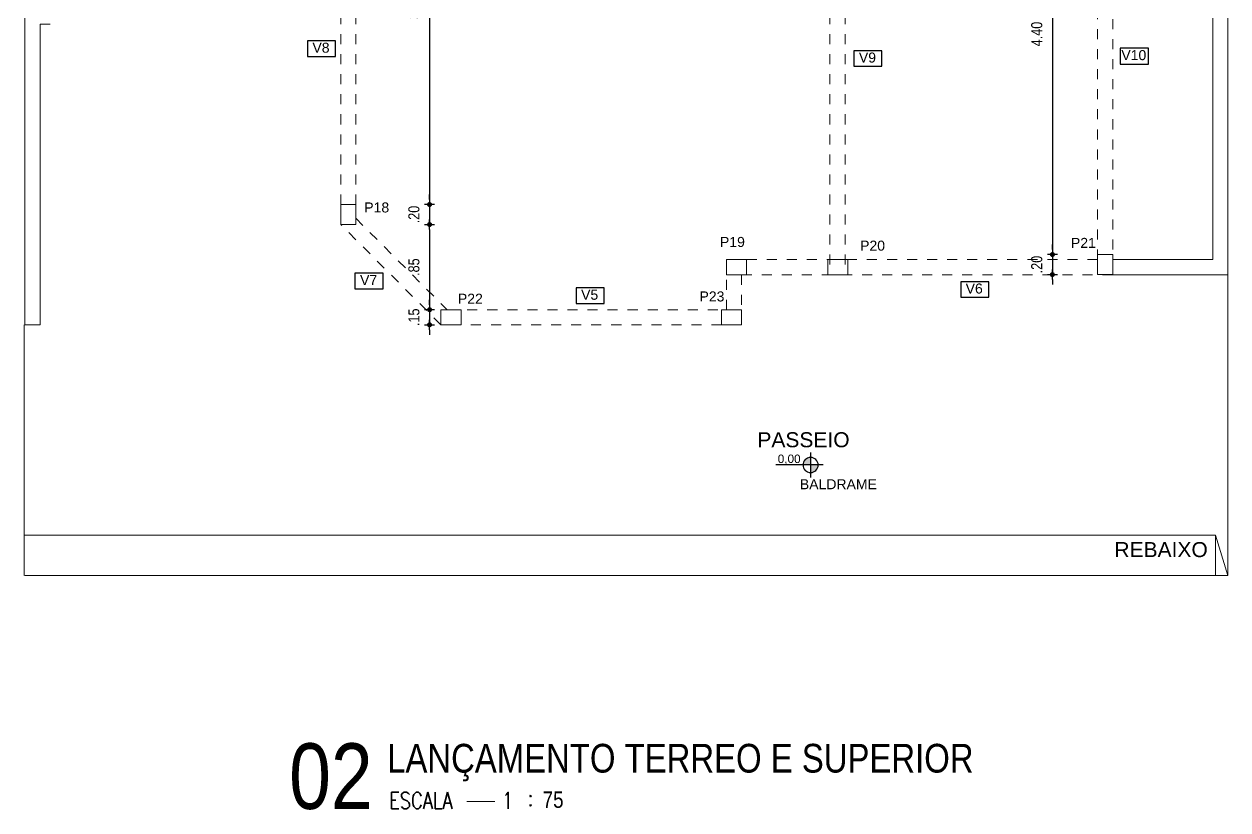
# Model space of a CAD drawing. Header units: millimetres. Extents: x 3212 to 6878, y 1640 to 3386.
# Drawn here: x 3269.47 to 3281.48, y 1698.21 to 1706.05 of the extents above; entities that cross this region are included whole.
import ezdxf
from ezdxf.enums import TextEntityAlignment as Align

# ---------------------------------------------------------------- set-up
doc = ezdxf.new("R2010")
doc.units = ezdxf.units.MM
doc.header["$LTSCALE"] = 0.8
doc.linetypes.add('HIDDEN2', pattern=[0.1875, 0.125, -0.0625])
for name, color, linetype in [('0-L. PISO', 4, 'Continuous'), ('A-PEN-W', 7, 'Continuous'), ('A-PEN-Y', 2, 'Continuous'), ('COTA', 2, 'Continuous'), ('E-TXT-G', 3, 'Continuous'), ('E-TXT-Y', 2, 'Continuous'), ('NIVEIS', 1, 'Continuous')]:
    doc.layers.add(name, color=color, linetype=linetype)
for name, color, linetype, lineweight in [('Arquitetura', 8, 'Continuous', 9), ('COTAS', 53, 'Continuous', 9), ('E-TXT-W', 7, 'Continuous', 20), ('pilares', 1, 'Continuous', 9), ('vigas', 7, 'HIDDEN2', 9)]:
    doc.layers.add(name, color=color, linetype=linetype, lineweight=lineweight)
doc.styles.add('CARIMBO_DADOS', font='arial.ttf', dxfattribs={"height": 0.1})
doc.styles.add('F2', font='ARIALN.TTF')
doc.styles.add('REG140', font='romans.shx', dxfattribs={"width": 0.8, "height": 0.35})
doc.styles.add('REG80', font='romans.shx', dxfattribs={"width": 0.8, "height": 0.1})
doc.styles.add('SANSSERIF2', font='sanssb__.ttf', dxfattribs={"width": 0.8})
doc.styles.add('T20', font='PORT2', dxfattribs={"height": 0.2})
doc.styles.add('TEXT', font='arial.ttf')
doc.dimstyles.new('ARQUITETURA', dxfattribs={"dimtxt": 0.11, "dimasz": 0.05, "dimexe": 0.1, "dimexo": 0, "dimgap": 0.1, "dimtad": 1, "dimzin": 5, "dimdsep": 46, "dimtxsty": 'F2', "dimblk": 'COTA', "dimcen": 0, "dimse1": 1, "dimse2": 1, "dimadec": 0, "dimazin": 0, "dimtfac": 2, "dimtix": 1, "dimtmove": 2, "dimatfit": 3, "dimldrblk": 'COTA', "dimfxl": 0, "dimtolj": 1, "dimtzin": 5, "dimarcsym": 0})

# ---------------------------------------------------------------- blocks, each defined once
blk = doc.blocks.new('IND_DES')
at = {"layer": 'E-TXT-W'}
blk.add_line((0.0269, -0.2428), (0.1984, -0.2428), dxfattribs=at)
at = {"layer": 'E-TXT-G', "style": 'REG80', "width": 0.8}
for s, p in [('ESCALA', (-0.4463, -0.2864)), ('1', (0.2426, -0.2864)), (':', (0.3988, -0.2706))]:
    blk.add_text(s, height=0.1, dxfattribs=at).set_placement(p)
blk.add_attdef('ESCALA', (0.4897, -0.2812), '', height=0.1, dxfattribs=at)
at = {"layer": 'E-TXT-W', "style": 'SANSSERIF2', "width": 0.6}
blk.add_attdef('00', text='', height=0.4, dxfattribs=at).set_placement((-0.7083, -0.2881), align=Align.CENTER)
at = {"layer": 'E-TXT-Y', "style": 'REG140', "width": 0.8}
for tag, p in [('PROJETO', (-0.4563, 0.1829)), ('DESENHO', (-0.4582, -0.0658))]:
    blk.add_attdef(tag, p, '', height=0.175, dxfattribs=at)
blk = doc.blocks.new('cotas')
at = {"layer": 'A-PEN-Y'}
h = blk.add_hatch(color=256, dxfattribs=at)
h.paths.add_polyline_path([(0.135, 0, 0.414214), (0, 0.135), (0, 0)])
h.paths.add_polyline_path([(0, 0), (-0.135, 0, 0.414214), (0, -0.135)])
at = {"layer": 'A-PEN-W'}
for p, q in [((0, 0.223), (0, -0.223)), ((-0.223, 0), (0.621, 0))]:
    blk.add_line(p, q, dxfattribs=at)
blk.add_circle((0, 0), 0.135, dxfattribs=at)
at = {"layer": 'A-PEN-W', "style": 'T20'}
blk.add_attdef('COTA', (0.167, 0.038), '', height=0.15, dxfattribs=at)
blk = doc.blocks.new('COTA')
at = {"layer": 'COTA'}
for p, q in [((-1, 0), (1, 0)), ((0, 1), (0, -1))]:
    blk.add_line(p, q, dxfattribs=at)
at = {"layer": 'COTA', "const_width": 0.5}
blk.add_lwpolyline([(-0.25, 0, 1), (0.25, 0, 1)], format="xyb", close=True, dxfattribs=at)
blk = doc.blocks.new('*D527')
at = {"layer": 'COTAS', "color": 0, "lineweight": -2, "transparency": 16777216}
blk.add_line((3273.515, 1708.154), (3273.515, 1704.304), dxfattribs=at)
at = {"layer": 'Defpoints', "color": 0, "transparency": 16777216}
for p in [(3272.779, 1708.204), (3272.779, 1704.254), (3273.515, 1704.254)]:
    blk.add_point(p, dxfattribs=at)
at = {"layer": 'COTAS', "color": 0, "lineweight": -2, "transparency": 16777216, "xscale": 0.05, "yscale": 0.05, "zscale": 0.05}
for p, rotation in [((3273.515, 1708.204), 90), ((3273.515, 1704.254), 270)]:
    blk.add_blockref('COTA', p, dxfattribs=dict(at, rotation=rotation))
at = {"layer": 'COTAS', "color": 0, "transparency": 16777216, "insert": (3273.359, 1706.229), "char_height": 0.11, "attachment_point": 5, "rotation": 90, "style": 'F2'}
blk.add_mtext('\\A1;3.95', dxfattribs=at)
blk = doc.blocks.new('*D528')
at = {"layer": 'COTAS', "color": 0, "lineweight": -2, "transparency": 16777216}
for p, q in [((3273.515, 1704.304), (3273.515, 1704.354)), ((3273.515, 1704.254), (3273.515, 1704.054)), ((3273.515, 1704.004), (3273.515, 1703.954))]:
    blk.add_line(p, q, dxfattribs=at)
at = {"layer": 'Defpoints', "color": 0, "transparency": 16777216}
for p in [(3272.779, 1704.254), (3272.779, 1704.054), (3273.515, 1704.054)]:
    blk.add_point(p, dxfattribs=at)
at = {"layer": 'COTAS', "color": 0, "lineweight": -2, "transparency": 16777216, "xscale": 0.05, "yscale": 0.05, "zscale": 0.05}
for p, rotation in [((3273.515, 1704.254), 270), ((3273.515, 1704.054), 90)]:
    blk.add_blockref('COTA', p, dxfattribs=dict(at, rotation=rotation))
at = {"layer": 'COTAS', "color": 0, "transparency": 16777216, "insert": (3273.359, 1704.154), "char_height": 0.11, "attachment_point": 5, "rotation": 90, "style": 'F2'}
blk.add_mtext('\\A1;.20', dxfattribs=at)
blk = doc.blocks.new('*D529')
at = {"layer": 'COTAS', "color": 0, "lineweight": -2, "transparency": 16777216}
blk.add_line((3273.515, 1704.004), (3273.515, 1703.254), dxfattribs=at)
at = {"layer": 'Defpoints', "color": 0, "transparency": 16777216}
for p in [(3272.779, 1704.054), (3273.515, 1703.204), (3273.629, 1703.204)]:
    blk.add_point(p, dxfattribs=at)
at = {"layer": 'COTAS', "color": 0, "lineweight": -2, "transparency": 16777216, "xscale": 0.05, "yscale": 0.05, "zscale": 0.05}
for p, rotation in [((3273.515, 1704.054), 90), ((3273.515, 1703.204), 270)]:
    blk.add_blockref('COTA', p, dxfattribs=dict(at, rotation=rotation))
at = {"layer": 'COTAS', "color": 0, "transparency": 16777216, "insert": (3273.359, 1703.629), "char_height": 0.11, "attachment_point": 5, "rotation": 90, "style": 'F2'}
blk.add_mtext('\\A1;.85', dxfattribs=at)
blk = doc.blocks.new('*D530')
at = {"layer": 'COTAS', "color": 0, "lineweight": -2, "transparency": 16777216}
for p, q in [((3273.515, 1703.254), (3273.515, 1703.304)), ((3273.515, 1703.204), (3273.515, 1703.054)), ((3273.515, 1703.004), (3273.515, 1702.954))]:
    blk.add_line(p, q, dxfattribs=at)
at = {"layer": 'Defpoints', "color": 0, "transparency": 16777216}
for p in [(3273.629, 1703.204), (3273.515, 1703.054), (3273.629, 1703.054)]:
    blk.add_point(p, dxfattribs=at)
at = {"layer": 'COTAS', "color": 0, "lineweight": -2, "transparency": 16777216, "xscale": 0.05, "yscale": 0.05, "zscale": 0.05}
for p, rotation in [((3273.515, 1703.204), 270), ((3273.515, 1703.054), 90)]:
    blk.add_blockref('COTA', p, dxfattribs=dict(at, rotation=rotation))
at = {"layer": 'COTAS', "color": 0, "transparency": 16777216, "insert": (3273.359, 1703.129), "char_height": 0.11, "attachment_point": 5, "rotation": 90, "style": 'F2'}
blk.add_mtext('\\A1;.15', dxfattribs=at)
blk = doc.blocks.new('*D542')
at = {"layer": 'COTAS', "color": 0, "lineweight": -2, "transparency": 16777216}
blk.add_line((3279.728, 1708.104), (3279.728, 1703.805), dxfattribs=at)
at = {"layer": 'Defpoints', "color": 0, "transparency": 16777216}
for p in [(3280.179, 1708.154), (3279.728, 1703.755), (3280.179, 1703.755)]:
    blk.add_point(p, dxfattribs=at)
at = {"layer": 'COTAS', "color": 0, "lineweight": -2, "transparency": 16777216, "xscale": 0.05, "yscale": 0.05, "zscale": 0.05}
for p, rotation in [((3279.728, 1708.154), 90), ((3279.728, 1703.755), 270)]:
    blk.add_blockref('COTA', p, dxfattribs=dict(at, rotation=rotation))
at = {"layer": 'COTAS', "color": 0, "transparency": 16777216, "insert": (3279.572, 1705.955), "char_height": 0.11, "attachment_point": 5, "rotation": 90, "style": 'F2'}
blk.add_mtext('\\A1;4.40', dxfattribs=at)
blk = doc.blocks.new('*D543')
at = {"layer": 'COTAS', "color": 0, "lineweight": -2, "transparency": 16777216}
for p, q in [((3279.728, 1703.805), (3279.728, 1703.855)), ((3279.728, 1703.755), (3279.728, 1703.555)), ((3279.728, 1703.505), (3279.728, 1703.455))]:
    blk.add_line(p, q, dxfattribs=at)
at = {"layer": 'Defpoints', "color": 0, "transparency": 16777216}
for p in [(3280.179, 1703.755), (3279.728, 1703.555), (3280.179, 1703.555)]:
    blk.add_point(p, dxfattribs=at)
at = {"layer": 'COTAS', "color": 0, "lineweight": -2, "transparency": 16777216, "xscale": 0.05, "yscale": 0.05, "zscale": 0.05}
for p, rotation in [((3279.728, 1703.755), 270), ((3279.728, 1703.555), 90)]:
    blk.add_blockref('COTA', p, dxfattribs=dict(at, rotation=rotation))
at = {"layer": 'COTAS', "color": 0, "transparency": 16777216, "insert": (3279.572, 1703.655), "char_height": 0.11, "attachment_point": 5, "rotation": 90, "style": 'F2'}
blk.add_mtext('\\A1;.20', dxfattribs=at)

msp = doc.modelspace()

# ---------------------------------------------------------------- linework, layer by layer
at = {"layer": '0-L. PISO'}
for points in [[(3272.297, 1705.73), (3272.577, 1705.73), (3272.577, 1705.887), (3272.297, 1705.887)], [(3280.404, 1705.656), (3280.685, 1705.656), (3280.685, 1705.813), (3280.404, 1705.813)], [(3277.748, 1705.633), (3278.028, 1705.633), (3278.028, 1705.789), (3277.748, 1705.789)], [(3272.771, 1703.413), (3273.052, 1703.413), (3273.052, 1703.569), (3272.771, 1703.569)], [(3274.977, 1703.266), (3275.257, 1703.266), (3275.257, 1703.422), (3274.977, 1703.422)], [(3278.813, 1703.328), (3279.093, 1703.328), (3279.093, 1703.484), (3278.813, 1703.484)]]:
    msp.add_lwpolyline(points, close=True, dxfattribs=at)
at = {"layer": 'Arquitetura', "color": 8, "ltscale": 0.05}
for p, q in [((3269.479, 1703.054), (3269.479, 1733.054)), ((3281.479, 1703.554), (3281.479, 1733.054)), ((3281.329, 1703.704), (3281.329, 1732.904)), ((3269.629, 1703.054), (3269.629, 1706.054)), ((3269.629, 1706.054), (3269.729, 1706.054)), ((3281.329, 1703.704), (3280.329, 1703.704)), ((3280.329, 1703.554), (3281.479, 1703.554)), ((3281.479, 1703.554), (3281.479, 1700.554)), ((3269.47, 1703.054), (3269.47, 1700.554)), ((3269.629, 1703.054), (3269.479, 1703.054)), ((3269.479, 1700.954), (3281.354, 1700.954)), ((3281.354, 1700.954), (3281.354, 1700.554)), ((3281.354, 1700.954), (3281.479, 1700.554)), ((3281.354, 1700.954), (3281.354, 1700.554)), ((3281.354, 1700.954), (3281.479, 1700.554)), ((3269.479, 1700.554), (3281.479, 1700.554))]:
    msp.add_line(p, q, dxfattribs=at)
at = {"layer": 'pilares'}
for points in [[(3272.629, 1704.054), (3272.779, 1704.054), (3272.779, 1704.254), (3272.629, 1704.254)], [(3276.678, 1703.554), (3276.678, 1703.704), (3276.478, 1703.704), (3276.478, 1703.554)], [(3277.688, 1703.554), (3277.688, 1703.704), (3277.488, 1703.704), (3277.488, 1703.554)], [(3280.179, 1703.555), (3280.329, 1703.555), (3280.329, 1703.755), (3280.179, 1703.755)], [(3273.829, 1703.054), (3273.829, 1703.204), (3273.629, 1703.204), (3273.629, 1703.054)], [(3276.628, 1703.054), (3276.628, 1703.204), (3276.428, 1703.204), (3276.428, 1703.054)]]:
    msp.add_lwpolyline(points, close=True, dxfattribs=at)
at = {"layer": 'vigas'}
for p, q in [((3272.629, 1704.054), (3272.629, 1718.904)), ((3280.329, 1718.904), (3280.329, 1703.554)), ((3272.779, 1718.754), (3272.779, 1704.117)), ((3280.179, 1703.704), (3280.179, 1718.754)), ((3277.509, 1708.354), (3277.509, 1703.554)), ((3277.659, 1708.354), (3277.659, 1703.554)), ((3273.629, 1703.054), (3272.629, 1704.054)), ((3272.779, 1704.117), (3273.691, 1703.204)), ((3276.478, 1703.204), (3276.478, 1703.704)), ((3276.478, 1703.704), (3280.179, 1703.704)), ((3280.329, 1703.554), (3276.628, 1703.554)), ((3276.628, 1703.554), (3276.628, 1703.054)), ((3273.691, 1703.204), (3276.478, 1703.204)), ((3276.628, 1703.054), (3273.629, 1703.054))]:
    msp.add_line(p, q, dxfattribs=at)

# ---------------------------------------------------------------- block references
ref = msp.add_blockref('IND_DES', (3273.842, 1698.694), dxfattribs=dict(xscale=1.636240131907927, yscale=1.636240131907927, zscale=1.636240131907927))
ref.add_attrib('00', '02', dxfattribs={"layer": 'E-TXT-W', "height": 0.6545, "style": 'F2'}).set_placement((3272.531, 1698.223), align=Align.CENTER)
ref.add_attrib('DESENHO', 'LANÇAMENTO TERREO E SUPERIOR', (3273.092, 1698.586), dxfattribs={"layer": 'E-TXT-Y', "color": 2, "height": 0.28634, "style": 'F2'})
ref.add_attrib('ESCALA', '75', (3274.643, 1698.234), dxfattribs={"layer": 'E-TXT-G', "color": 7, "height": 0.1636, "style": 'F2'})
at = {"layer": 'Arquitetura', "color": 8, "ltscale": 0.05}
ref = msp.add_blockref('cotas', (3277.316, 1701.655), dxfattribs=dict(at, xscale=-0.5599999999976717, yscale=0.5599999999994907, zscale=0.5599999999994907))
ref.add_attrib('COTA', '0,00', (3276.988, 1701.675), dxfattribs={"layer": 'NIVEIS', "color": 1, "height": 0.084, "style": 'TEXT'})

# ---------------------------------------------------------------- texts
at = {"color": 230, "char_height": 0.1, "attachment_point": 5, "style": 'CARIMBO_DADOS'}
for s, insert in [('V8', (3272.432, 1705.818)), ('V9', (3277.883, 1705.72)), ('V10', (3280.54, 1705.744)), ('P18', (3272.988, 1704.224)), ('P19', (3276.536, 1703.88)), ('P20', (3277.934, 1703.843)), ('P21', (3280.037, 1703.871)), ('V7', (3272.907, 1703.5)), ('V6', (3278.948, 1703.415)), ('P22', (3273.922, 1703.314)), ('V5', (3275.112, 1703.353)), ('P23', (3276.332, 1703.336)), ('BALDRAME', (3277.593, 1701.463))]:
    msp.add_mtext(s, dxfattribs=dict(at, insert=insert))
at = {"layer": 'Arquitetura', "color": 8, "ltscale": 0.05, "char_height": 0.15, "attachment_point": 5, "style": 'CARIMBO_DADOS'}
for s, insert in [('PASSEIO', (3277.245, 1701.906)), ('REBAIXO', (3280.812, 1700.81))]:
    msp.add_mtext(s, dxfattribs=dict(at, insert=insert))

# ---------------------------------------------------------------- dimensions: what is measured, and where the dimension line sits
at = {"layer": 'COTAS'}
for base, p1, p2, picture, middle in [((3273.515, 1704.254), (3272.779, 1708.204), (3272.779, 1704.254), '*D527', (3273.359, 1706.229)), ((3279.728, 1703.755), (3280.179, 1708.154), (3280.179, 1703.755), '*D542', (3279.572, 1705.955)), ((3273.515, 1704.054), (3272.779, 1704.254), (3272.779, 1704.054), '*D528', (3273.359, 1704.154)), ((3273.515, 1703.204), (3272.779, 1704.054), (3273.629, 1703.204), '*D529', (3273.359, 1703.629)), ((3279.728, 1703.555), (3280.179, 1703.755), (3280.179, 1703.555), '*D543', (3279.572, 1703.655)), ((3273.515, 1703.054), (3273.629, 1703.204), (3273.629, 1703.054), '*D530', (3273.359, 1703.129))]:
    dim = msp.add_linear_dim(base=base, p1=p1, p2=p2, angle=90, dimstyle='ARQUITETURA', dxfattribs=at)
    dim.commit()
    dim.dimension.update_dxf_attribs({"geometry": picture, "text_midpoint": middle})

doc.saveas('drawing.dxf')
